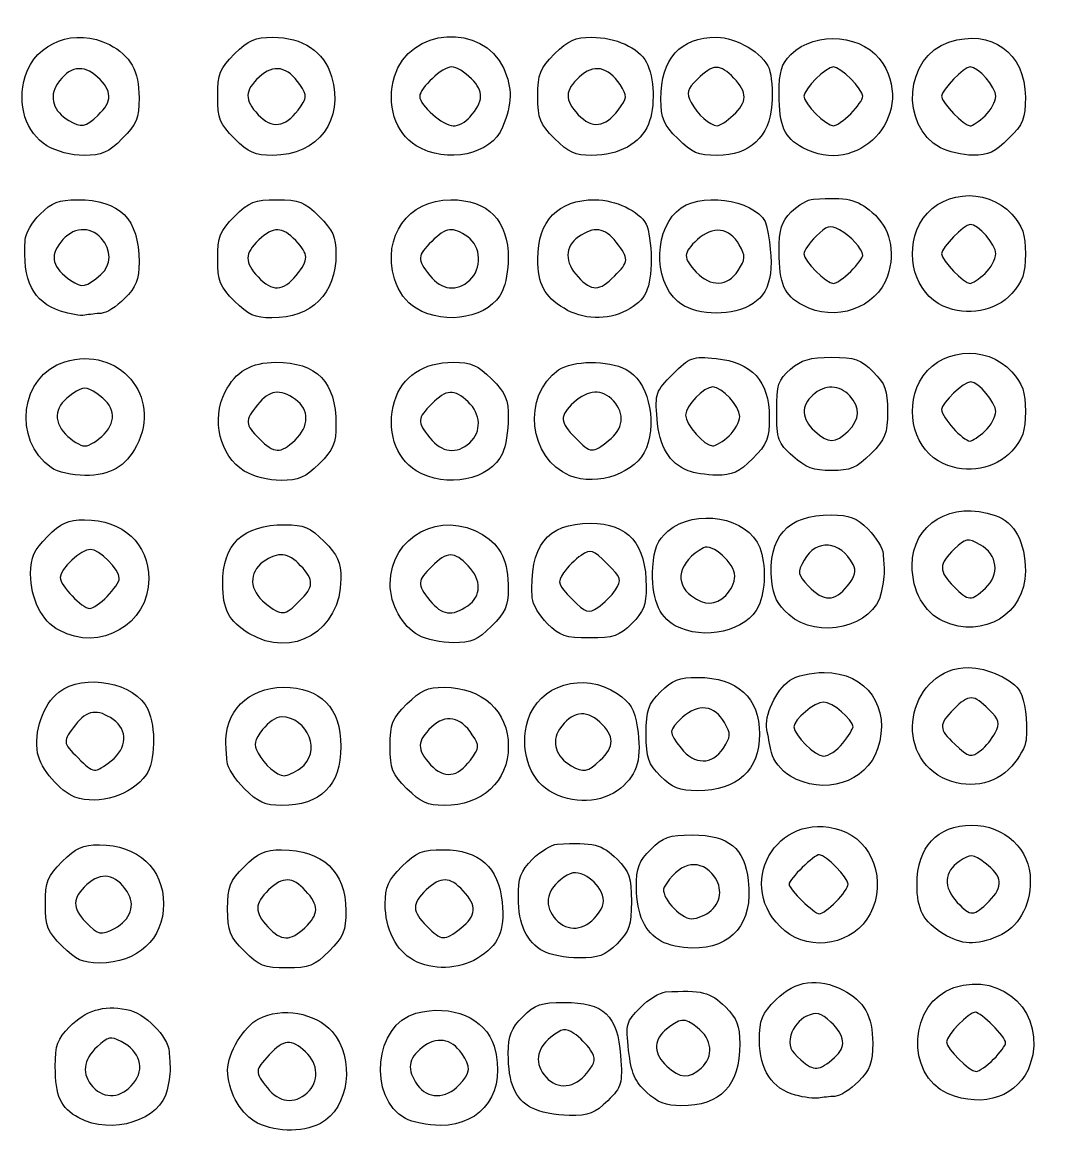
# Model space of a CAD drawing. Extents: x -1 to 2559, y 1 to 1442.
# Drawn here: x 2087.2 to 2364.6, y 439.9 to 741.4 of the extents above; entities that cross this region are included whole.
import ezdxf

# ---------------------------------------------------------------- set-up
doc = ezdxf.new("R2010")
doc.units = 0
doc.layers.get('0').update_dxf_attribs({"linetype": 'CONTINUOUS'})
doc.layers.add('IMAGE', color=7, linetype='CONTINUOUS')

# ---------------------------------------------------------------- blocks, each defined once
blk = doc.blocks.new('wave')
at = {"layer": 'IMAGE', "color": 7}
for points in [[(1258.97, -892.36), (1258.97, -892.36)], [(1345.63, -892.36), (1345.63, -892.36)], [(1204.81, -893.72), (1204.81, -893.72)], [(1305.49, -894.28), (1305.49, -894.28)], [(1376.81, -893.72), (1376.81, -893.72)], [(1408.62, -893.34), (1408.62, -893.34)], [(1444.98, -893.9), (1444.98, -893.9)], [(1241.76, -900.08), (1241.76, -900.08)], [(1328.43, -900.08), (1328.43, -900.08)], [(1361.76, -900.08), (1361.76, -900.08)], [(1190.97, -902.01), (1190.97, -902.01)], [(1290.97, -902.01), (1290.97, -902.01)], [(1395.6, -902.54), (1395.6, -902.54)], [(1432.91, -902.53), (1432.91, -902.53)], [(1205.56, -936.87), (1205.56, -936.87)], [(1258.47, -937.1), (1258.47, -937.1)], [(1378.12, -935.8), (1378.12, -935.8)], [(1408.62, -936.01), (1408.62, -936.01)], [(1444.98, -936.56), (1444.98, -936.56)], [(1305.46, -938.41), (1305.46, -938.41)], [(1241.76, -944.08), (1241.76, -944.08)], [(1290.97, -946.01), (1290.97, -946.01)], [(1330.98, -946.02), (1330.98, -946.02)], [(1361.8, -944.2), (1361.8, -944.2)], [(1395.6, -945.2), (1395.6, -945.2)], [(1433.65, -945.4), (1433.65, -945.4)], [(1194.67, -946.78), (1194.67, -946.78)], [(1407.9, -979.28), (1407.9, -979.28)], [(1444.98, -979.23), (1444.98, -979.23)], [(1206.46, -980.06), (1206.46, -980.06)], [(1258.14, -981.72), (1258.14, -981.72)], [(1305.46, -982.41), (1305.46, -982.41)], [(1343.05, -981.85), (1343.05, -981.85)], [(1375.65, -980.56), (1375.65, -980.56)], [(1392.92, -986.06), (1392.92, -986.06)], [(1433.65, -988.07), (1433.65, -988.07)], [(1192.19, -989.2), (1192.19, -989.2)], [(1244.4, -990.07), (1244.4, -990.07)], [(1290.97, -990.01), (1290.97, -990.01)], [(1332.56, -991.34), (1332.56, -991.34)], [(1364.56, -990.02), (1364.56, -990.02)], [(1207.29, -1024.01), (1207.29, -1024.01)], [(1344.94, -1022.22), (1344.94, -1022.22)], [(1374.79, -1023.74), (1374.79, -1023.74)], [(1259.29, -1025.34), (1259.29, -1025.34)], [(1391.83, -1028.95), (1391.83, -1028.95)], [(1433.65, -1030.73), (1433.65, -1030.73)], [(1194.25, -1033.2), (1194.25, -1033.2)], [(1245.65, -1034.02), (1245.65, -1034.02)], [(1326.46, -1031.39), (1326.46, -1031.39)], [(1361.08, -1031.95), (1361.08, -1031.95)], [(1291.58, -1034.53), (1291.58, -1034.53)], [(1406.47, -1063.77), (1406.47, -1063.77)], [(1208.38, -1068.52), (1208.38, -1068.52)], [(1305.63, -1068.36), (1305.63, -1068.36)], [(1340.81, -1068.38), (1340.81, -1068.38)], [(1259.6, -1070.54), (1259.6, -1070.54)], [(1357.13, -1072.72), (1357.13, -1072.72)], [(1392.27, -1072.65), (1392.27, -1072.65)], [(1433.49, -1073.12), (1433.49, -1073.12)], [(1244.43, -1076.08), (1244.43, -1076.08)], [(1288.43, -1076.08), (1288.43, -1076.08)], [(1198.56, -1078.34), (1198.56, -1078.34)], [(1326.96, -1076.67), (1326.96, -1076.67)], [(1370.79, -1109.08), (1370.79, -1109.08)], [(1404.62, -1106.68), (1404.62, -1106.68)], [(1446.05, -1106.58), (1446.05, -1106.58)], [(1339.73, -1110.53), (1339.73, -1110.53)], [(1209.29, -1113.92), (1209.29, -1113.92)], [(1260.81, -1113.72), (1260.81, -1113.72)], [(1303.05, -1113.85), (1303.05, -1113.85)], [(1390.75, -1114.57), (1390.75, -1114.57)], [(1433.65, -1115.35), (1433.65, -1115.35)], [(1357.38, -1117.42), (1357.38, -1117.42)], [(1195.1, -1118.75), (1195.1, -1118.75)], [(1244.43, -1120.08), (1244.43, -1120.08)], [(1325.38, -1120.09), (1325.38, -1120.09)], [(1290.25, -1122.53), (1290.25, -1122.53)], [(1404.23, -1148.87), (1404.23, -1148.87)], [(1447.29, -1149.34), (1447.29, -1149.34)], [(1337.16, -1153.07), (1337.16, -1153.07)], [(1368.12, -1151.74), (1368.12, -1151.74)], [(1214.4, -1155.86), (1214.4, -1155.86)], [(1261.46, -1158.41), (1261.46, -1158.41)], [(1353.32, -1158.28), (1353.32, -1158.28)], [(1393.65, -1159.06), (1393.65, -1159.06)], [(1434.85, -1158.61), (1434.85, -1158.61)], [(1322.17, -1162.49), (1322.17, -1162.49)], [(1199.6, -1165.2), (1199.6, -1165.2)], [(1247.07, -1166.07), (1247.07, -1166.07)], [(1288.04, -1165.42), (1288.04, -1165.42)]]:
    blk.add_lwpolyline(points, close=True, dxfattribs=at)
for points in [[(1344.62, -937.34), (1344.62, -937.34)], [(1407.77, -1021.14), (1407.77, -1021.14)], [(1445.06, -1021.83), (1445.06, -1021.83)], [(1304.93, -1026.54), (1304.93, -1026.54)], [(1374.12, -1065.13), (1374.12, -1065.13)], [(1444.01, -1065.57), (1444.01, -1065.57)], [(1302.51, -1156.36), (1302.51, -1156.36)]]:
    blk.add_lwpolyline(points, dxfattribs=at)
for points in [[(1185.09, -883.22), (1187.85, -874), (1198.74, -869.88), (1207.88, -874.61)], [(1285.09, -883.22), (1289.06, -869.98), (1309.02, -868.57), (1314.64, -881.12)], [(1392.41, -877.31), (1399.13, -870.59), (1412.55, -871.91), (1417.33, -879.75)], [(1435.21, -873.95), (1446.63, -870.19), (1455.9, -876.86), (1455.9, -888.85)], [(1241.76, -877.15), (1245.53, -873.38), (1247.27, -872.62), (1252.1, -872.62)], [(1252.1, -872.62), (1260.23, -872.63), (1266.01, -876.47), (1268.03, -883.22)], [(1328.43, -877.15), (1332.13, -873.45), (1333.98, -872.62), (1338.5, -872.62)], [(1338.5, -872.62), (1344.9, -872.62), (1351.19, -875.48), (1353.25, -879.32)], [(1357.23, -889.35), (1357.23, -878.41), (1362.45, -872.61), (1372.29, -872.62)], [(1372.29, -872.62), (1377.67, -872.63), (1384.92, -876.97), (1386.5, -881.12)], [(1432.91, -902.53), (1421.78, -896.49), (1423.28, -877.89), (1435.21, -873.95)], [(1207.88, -874.61), (1213.6, -877.57), (1215.9, -881.7), (1215.9, -889.05)], [(1237.23, -888.62), (1237.23, -882.51), (1237.77, -881.14), (1241.76, -877.15)], [(1323.9, -888.62), (1323.9, -882.51), (1324.44, -881.14), (1328.43, -877.15)], [(1204.68, -883.39), (1200.88, -879.82), (1196.9, -880.52), (1193.77, -885.29)], [(1259.47, -885.46), (1256.23, -880.52), (1252.29, -879.78), (1248.45, -883.39)], [(1346.14, -885.46), (1342.9, -880.52), (1338.96, -879.78), (1335.12, -883.39)], [(1353.25, -879.32), (1355.46, -883.44), (1355.73, -891.5), (1353.83, -896.19)], [(1377, -883.7), (1373.3, -879.76), (1371.24, -879.81), (1367.12, -883.94)], [(1389.23, -887.98), (1389.23, -881.87), (1389.81, -879.91), (1392.41, -877.31)], [(1417.33, -879.75), (1426.17, -894.25), (1410.53, -910.64), (1395.6, -902.54)], [(1190.97, -902.01), (1185.23, -898.51), (1182.82, -890.81), (1185.09, -883.22)], [(1268.03, -883.22), (1271.56, -894.98), (1264.39, -904.6), (1252.1, -904.61)], [(1290.97, -902.01), (1285.23, -898.51), (1282.82, -890.81), (1285.09, -883.22)], [(1300.56, -880.62), (1298.16, -880.62), (1291.9, -886.4), (1291.9, -888.62)], [(1305.94, -883.88), (1304.15, -882.08), (1301.73, -880.62), (1300.56, -880.62)], [(1314.64, -881.12), (1317.04, -886.47), (1316.96, -890.44), (1314.34, -897.01)], [(1386.5, -881.12), (1387.16, -882.86), (1387.51, -887.19), (1387.27, -890.74)], [(1403.9, -880.62), (1402.01, -880.62), (1395.9, -886.73), (1395.9, -888.62)], [(1411.9, -888.62), (1411.9, -886.73), (1405.78, -880.62), (1403.9, -880.62)], [(1440.92, -880.62), (1439.27, -880.62), (1433.23, -886.9), (1433.23, -888.62)], [(1447.9, -888.62), (1447.9, -886.08), (1443.13, -880.62), (1440.92, -880.62)], [(1193.77, -885.29), (1191.47, -888.8), (1192.72, -892.74), (1196.91, -895.18)], [(1204.81, -893.72), (1208.75, -890.02), (1208.71, -887.18), (1204.68, -883.39)], [(1248.45, -883.39), (1244.46, -887.14), (1244.39, -889.55), (1248.18, -893.59)], [(1258.97, -892.36), (1261.47, -888.99), (1261.5, -888.56), (1259.47, -885.46)], [(1305.49, -894.28), (1309.25, -889.9), (1309.36, -887.3), (1305.94, -883.88)], [(1335.12, -883.39), (1331.12, -887.14), (1331.06, -889.55), (1334.85, -893.59)], [(1345.63, -892.36), (1348.14, -888.99), (1348.17, -888.56), (1346.14, -885.46)], [(1367.12, -883.94), (1364.24, -886.82), (1364.01, -887.67), (1365.4, -890.27)], [(1376.81, -893.72), (1380.66, -890.1), (1380.7, -887.65), (1377, -883.7)], [(1215.9, -889.05), (1215.9, -894.66), (1215.28, -896.17), (1211.36, -900.08)], [(1241.76, -900.08), (1237.77, -896.09), (1237.23, -894.72), (1237.23, -888.62)], [(1291.9, -888.62), (1291.9, -891.01), (1298.25, -896.62), (1300.96, -896.62)], [(1328.43, -900.08), (1324.44, -896.09), (1323.9, -894.72), (1323.9, -888.62)], [(1361.76, -900.08), (1357.91, -896.23), (1357.23, -894.62), (1357.23, -889.35)], [(1395.6, -902.54), (1390.6, -899.82), (1389.23, -896.7), (1389.23, -887.98)], [(1395.9, -888.62), (1395.9, -890.5), (1402.01, -896.62), (1403.9, -896.62)], [(1408.62, -893.34), (1410.42, -891.54), (1411.9, -889.42), (1411.9, -888.62)], [(1433.23, -888.62), (1433.23, -890.33), (1439.27, -896.62), (1440.92, -896.62)], [(1444.98, -893.9), (1446.58, -892.4), (1447.9, -890.03), (1447.9, -888.62)], [(1455.9, -888.85), (1455.9, -894.69), (1455.32, -896.13), (1451.36, -900.08)], [(1248.18, -893.59), (1251.83, -897.47), (1255.47, -897.06), (1258.97, -892.36)], [(1334.85, -893.59), (1338.5, -897.47), (1342.14, -897.06), (1345.63, -892.36)], [(1365.4, -890.27), (1367.13, -893.53), (1370.48, -896.51), (1372.48, -896.57)], [(1387.27, -890.74), (1386.67, -899.57), (1381.27, -904.62), (1372.41, -904.62)], [(1196.91, -895.18), (1200.28, -897.15), (1201.38, -896.94), (1204.81, -893.72)], [(1300.96, -896.62), (1302.35, -896.62), (1304.39, -895.57), (1305.49, -894.28)], [(1372.48, -896.57), (1373.16, -896.6), (1375.11, -895.31), (1376.81, -893.72)], [(1403.9, -896.62), (1404.7, -896.62), (1406.82, -895.14), (1408.62, -893.34)], [(1440.92, -896.62), (1441.55, -896.62), (1443.37, -895.39), (1444.98, -893.9)], [(1314.34, -897.01), (1311.4, -904.39), (1299.16, -907), (1290.97, -902.01)], [(1353.83, -896.19), (1351.72, -901.39), (1345.85, -904.62), (1338.5, -904.62)], [(1211.36, -900.08), (1207.59, -903.85), (1205.85, -904.62), (1201.03, -904.61)], [(1252.1, -904.61), (1247.27, -904.61), (1245.53, -903.85), (1241.76, -900.08)], [(1338.5, -904.62), (1333.98, -904.62), (1332.13, -903.78), (1328.43, -900.08)], [(1372.41, -904.62), (1367.24, -904.62), (1365.6, -903.92), (1361.76, -900.08)], [(1451.36, -900.08), (1447.74, -903.7), (1445.8, -904.61), (1441.7, -904.56)], [(1201.03, -904.61), (1197.64, -904.61), (1193.46, -903.53), (1190.97, -902.01)], [(1441.7, -904.56), (1438.87, -904.53), (1434.92, -903.62), (1432.91, -902.53)], [(1427.25, -923.24), (1431.91, -914.23), (1445.29, -912.79), (1452.23, -920.55)], [(1362.72, -918.79), (1369.32, -914.17), (1384.51, -917.36), (1385.8, -923.64)], [(1392.5, -919.89), (1394.3, -918.09), (1397, -916.54), (1398.5, -916.45)], [(1398.5, -916.45), (1407.76, -915.88), (1410.12, -916.42), (1414.42, -920.03)], [(1189.13, -920.51), (1192.31, -917.33), (1194.15, -916.62), (1199.19, -916.62)], [(1199.19, -916.62), (1210.77, -916.62), (1215.9, -921.78), (1215.9, -933.45)], [(1241.76, -921.15), (1245.76, -917.16), (1247.12, -916.62), (1253.23, -916.62)], [(1253.23, -916.62), (1259.34, -916.62), (1260.7, -917.16), (1264.7, -921.15)], [(1285.09, -938.01), (1281.67, -926.59), (1288.74, -916.63), (1300.3, -916.62)], [(1300.3, -916.62), (1310.45, -916.61), (1315.9, -922.2), (1315.9, -932.62)], [(1323.9, -932.64), (1323.9, -922.26), (1329.34, -916.62), (1339.36, -916.62)], [(1339.36, -916.62), (1344.92, -916.62), (1351.28, -919.65), (1353.19, -923.21)], [(1361.8, -944.2), (1354.88, -938.25), (1355.4, -923.92), (1362.72, -918.79)], [(1185.04, -927.51), (1185.15, -925.81), (1186.98, -922.66), (1189.13, -920.51)], [(1237.23, -932.62), (1237.23, -926.51), (1237.77, -925.14), (1241.76, -921.15)], [(1264.7, -921.15), (1268.4, -924.85), (1269.23, -926.7), (1269.23, -931.22)], [(1389.23, -930.64), (1389.23, -924.48), (1389.81, -922.59), (1392.5, -919.89)], [(1414.42, -920.03), (1419.27, -924.11), (1420.8, -930.5), (1418.56, -937.3)], [(1452.23, -920.55), (1455.19, -923.86), (1455.9, -925.94), (1455.9, -931.28)], [(1205.69, -927.05), (1202.56, -923.59), (1197.88, -924.03), (1194.69, -928.09)], [(1258.33, -927.7), (1254.72, -923.85), (1252.26, -923.81), (1248.32, -927.51)], [(1304.93, -926.69), (1300.87, -923.84), (1298.98, -924.07), (1295.17, -927.89)], [(1345.13, -928.13), (1341.98, -924.12), (1339.11, -923.72), (1334.86, -926.69)], [(1353.19, -923.21), (1353.95, -924.62), (1354.56, -928.85), (1354.56, -932.62)], [(1378.44, -928.8), (1375.85, -924.17), (1371.16, -923.59), (1367.1, -927.41)], [(1385.8, -923.64), (1388.35, -935.97), (1386.99, -942.3), (1381.15, -945.32)], [(1405.55, -924.78), (1402.95, -923.39), (1402.1, -923.62), (1399.22, -926.5)], [(1411.85, -931.68), (1411.78, -929.84), (1408.68, -926.45), (1405.55, -924.78)], [(1433.65, -945.4), (1426.05, -941.97), (1423.01, -931.44), (1427.25, -923.24)], [(1440.92, -923.28), (1439.27, -923.28), (1433.23, -929.56), (1433.23, -931.28)], [(1447.9, -931.28), (1447.9, -928.75), (1443.13, -923.28), (1440.92, -923.28)], [(1194.67, -946.78), (1187.19, -944.3), (1184.37, -938.64), (1185.04, -927.51)], [(1194.69, -928.09), (1191.63, -931.98), (1192.43, -934.97), (1197.46, -938.49)], [(1205.56, -936.87), (1208.5, -934.35), (1208.55, -930.22), (1205.69, -927.05)], [(1248.32, -927.51), (1244.47, -931.13), (1244.42, -933.59), (1248.13, -937.53)], [(1258.47, -937.1), (1261.94, -932.69), (1261.92, -931.53), (1258.33, -927.7)], [(1295.17, -927.89), (1291.19, -931.87), (1291.15, -932.64), (1294.66, -937.1)], [(1305.46, -938.41), (1308.86, -935.33), (1308.59, -929.25), (1304.93, -926.69)], [(1334.86, -926.69), (1331.1, -929.32), (1331.08, -933.57), (1334.8, -937.53)], [(1344.62, -937.34), (1348.6, -933.36), (1348.65, -932.59), (1345.13, -928.13)], [(1367.1, -927.41), (1363.16, -931.11), (1363.12, -932.28), (1366.8, -936.2)], [(1399.22, -926.5), (1397.39, -928.33), (1395.9, -930.48), (1395.9, -931.28)], [(1269.23, -931.22), (1269.23, -942.14), (1262.75, -948.62), (1251.83, -948.62)], [(1378.12, -935.8), (1380.17, -932.67), (1380.2, -931.94), (1378.44, -928.8)], [(1395.6, -945.2), (1390.6, -942.49), (1389.23, -939.37), (1389.23, -930.64)], [(1395.9, -931.28), (1395.9, -933.17), (1402.01, -939.28), (1403.9, -939.28)], [(1433.23, -931.28), (1433.23, -933), (1439.27, -939.28), (1440.92, -939.28)], [(1444.98, -936.56), (1446.58, -935.07), (1447.9, -932.69), (1447.9, -931.28)], [(1455.9, -931.28), (1455.9, -936.63), (1455.19, -938.7), (1452.23, -942.01)], [(1215.9, -933.45), (1215.9, -938.35), (1215.16, -940.22), (1212, -943.39)], [(1241.76, -944.08), (1237.77, -940.09), (1237.23, -938.72), (1237.23, -932.62)], [(1315.9, -932.62), (1315.9, -935.48), (1315.18, -939.4), (1314.3, -941.32)], [(1330.98, -946.02), (1325.59, -942.73), (1323.9, -939.52), (1323.9, -932.64)], [(1354.56, -932.62), (1354.56, -940.83), (1353.09, -943.93), (1347.92, -946.6)], [(1408.62, -936.01), (1410.42, -934.21), (1411.88, -932.26), (1411.85, -931.68)], [(1197.46, -938.49), (1200.41, -940.56), (1201.53, -940.34), (1205.56, -936.87)], [(1248.13, -937.53), (1251.92, -941.56), (1255.06, -941.43), (1258.47, -937.1)], [(1294.66, -937.1), (1297.82, -941.12), (1301.92, -941.61), (1305.46, -938.41)], [(1334.8, -937.53), (1338.48, -941.46), (1340.55, -941.42), (1344.62, -937.34)], [(1366.8, -936.2), (1370.67, -940.32), (1375.26, -940.16), (1378.12, -935.8)], [(1418.56, -937.3), (1415.69, -945.98), (1404.27, -949.91), (1395.6, -945.2)], [(1403.9, -939.28), (1404.7, -939.28), (1406.82, -937.81), (1408.62, -936.01)], [(1440.92, -939.28), (1441.55, -939.28), (1443.37, -938.06), (1444.98, -936.56)], [(1290.97, -946.01), (1288.08, -944.25), (1286.19, -941.67), (1285.09, -938.01)], [(1212, -943.39), (1209.86, -945.53), (1207.01, -947.33), (1205.67, -947.38)], [(1314.3, -941.32), (1311.04, -948.48), (1299, -950.9), (1290.97, -946.01)], [(1452.23, -942.01), (1447.84, -946.93), (1440.14, -948.33), (1433.65, -945.4)], [(1251.83, -948.62), (1247.31, -948.62), (1245.46, -947.78), (1241.76, -944.08)], [(1347.92, -946.6), (1342.61, -949.35), (1336.08, -949.12), (1330.98, -946.02)], [(1381.15, -945.32), (1375.23, -948.39), (1366.04, -947.85), (1361.8, -944.2)], [(1201.21, -947.89), (1200.1, -948.11), (1197.16, -947.61), (1194.67, -946.78)], [(1205.67, -947.38), (1204.33, -947.44), (1202.32, -947.67), (1201.21, -947.89)], [(1427.25, -965.91), (1431.91, -956.9), (1445.29, -955.46), (1452.23, -963.22)], [(1195.83, -960.48), (1210.51, -956.08), (1222.2, -969.81), (1215.24, -983.27)], [(1192.19, -989.2), (1181.48, -981.7), (1183.72, -964.11), (1195.83, -960.48)], [(1239.22, -968.63), (1242.08, -963.1), (1246.33, -960.62), (1252.93, -960.62)], [(1252.93, -960.62), (1264.1, -960.62), (1269.23, -965.92), (1269.23, -977.48)], [(1285.09, -971.22), (1287.11, -964.47), (1292.9, -960.63), (1301.03, -960.62)], [(1301.03, -960.62), (1305.85, -960.62), (1307.59, -961.38), (1311.36, -965.15)], [(1329.52, -962.7), (1333.25, -960.08), (1342.85, -960.01), (1347.77, -962.55)], [(1360.43, -963.81), (1365.04, -959.21), (1365.66, -958.98), (1372.18, -959.61)], [(1372.18, -959.61), (1381.8, -960.54), (1386.56, -965.78), (1386.56, -975.44)], [(1392.3, -962.5), (1395.28, -959.94), (1397.55, -959.28), (1403.41, -959.28)], [(1403.41, -959.28), (1409.77, -959.28), (1411.3, -959.81), (1414.67, -963.18)], [(1332.56, -991.34), (1321.34, -986.7), (1319.53, -969.69), (1329.52, -962.7)], [(1347.77, -962.55), (1353.54, -965.53), (1356.25, -976.01), (1353.28, -983.83)], [(1356.18, -975.96), (1355.6, -969.02), (1355.8, -968.45), (1360.43, -963.81)], [(1388.56, -973.94), (1388.56, -966.58), (1388.96, -965.38), (1392.3, -962.5)], [(1414.67, -963.18), (1417.97, -966.48), (1418.56, -968.13), (1418.56, -973.98)], [(1452.23, -963.22), (1455.19, -966.53), (1455.9, -968.61), (1455.9, -973.95)], [(1204.46, -969.09), (1201.51, -967.16), (1200.95, -967.16), (1198, -969.09)], [(1258.27, -970.69), (1254.02, -967.72), (1251.15, -968.12), (1247.99, -972.13)], [(1311.36, -965.15), (1315.19, -968.98), (1315.9, -970.63), (1315.9, -975.75)], [(1371.23, -967.28), (1368.89, -967.28), (1363.9, -972.48), (1363.9, -974.92)], [(1378.56, -975.28), (1378.56, -972.55), (1373.73, -967.28), (1371.23, -967.28)], [(1408.36, -969.72), (1405.61, -966.69), (1401.53, -966.59), (1398.33, -969.49)], [(1433.65, -988.07), (1426.05, -984.64), (1423.01, -974.11), (1427.25, -965.91)], [(1441.16, -965.95), (1439.2, -965.95), (1433.23, -971.59), (1433.23, -973.44)], [(1447.9, -973.95), (1447.9, -971.56), (1443.17, -965.95), (1441.16, -965.95)], [(1198, -969.09), (1193.13, -972.28), (1192.41, -976.24), (1196, -980.06)], [(1206.46, -980.06), (1210.05, -976.24), (1209.33, -972.28), (1204.46, -969.09)], [(1244.4, -990.07), (1237.77, -986.02), (1235.37, -976.08), (1239.22, -968.63)], [(1258.14, -981.72), (1262.04, -978.05), (1262.1, -973.37), (1258.27, -970.69)], [(1304.98, -971.33), (1301.18, -967.79), (1299.15, -967.91), (1295.17, -971.89)], [(1344.36, -971.05), (1341.41, -967.8), (1337.42, -967.98), (1333.65, -971.51)], [(1398.33, -969.49), (1395.09, -972.43), (1395.26, -975.92), (1398.81, -979.23)], [(1407.9, -979.28), (1411.14, -976.04), (1411.29, -972.96), (1408.36, -969.72)], [(1247.99, -972.13), (1244.48, -976.59), (1244.52, -977.36), (1248.5, -981.34)], [(1290.97, -990.01), (1285.23, -986.51), (1282.82, -978.81), (1285.09, -971.22)], [(1295.17, -971.89), (1291.19, -975.87), (1291.15, -976.64), (1294.66, -981.1)], [(1305.46, -982.41), (1308.74, -979.44), (1308.53, -974.65), (1304.98, -971.33)], [(1333.65, -971.51), (1329.7, -975.23), (1329.77, -976.79), (1334.08, -981.1)], [(1343.05, -981.85), (1347.07, -978.69), (1347.56, -974.6), (1344.36, -971.05)], [(1433.23, -973.44), (1433.23, -975.54), (1439.02, -981.95), (1440.92, -981.95)], [(1315.9, -975.75), (1315.9, -979.09), (1315.18, -983.4), (1314.3, -985.32)], [(1364.56, -990.02), (1359.45, -987.93), (1356.8, -983.48), (1356.18, -975.96)], [(1363.9, -974.92), (1363.9, -977.46), (1368.98, -983.28), (1371.21, -983.28)], [(1375.65, -980.56), (1377.25, -979.07), (1378.56, -976.69), (1378.56, -975.28)], [(1386.56, -975.44), (1386.56, -981.37), (1386, -982.78), (1382.03, -986.75)], [(1392.92, -986.06), (1388.89, -982.46), (1388.56, -981.55), (1388.56, -973.94)], [(1418.56, -973.98), (1418.56, -980.05), (1418.02, -981.43), (1414.03, -985.42)], [(1444.98, -979.23), (1446.58, -977.74), (1447.9, -975.36), (1447.9, -973.95)], [(1455.9, -973.95), (1455.9, -979.29), (1455.19, -981.37), (1452.23, -984.68)], [(1269.23, -977.48), (1269.23, -982.6), (1268.52, -984.25), (1264.7, -988.08)], [(1398.81, -979.23), (1402.48, -982.64), (1404.52, -982.66), (1407.9, -979.28)], [(1440.92, -981.95), (1441.55, -981.95), (1443.37, -980.73), (1444.98, -979.23)], [(1196, -980.06), (1197.67, -981.83), (1200.02, -983.28), (1201.23, -983.28)], [(1201.23, -983.28), (1202.44, -983.28), (1204.79, -981.83), (1206.46, -980.06)], [(1248.5, -981.34), (1252.53, -985.37), (1254.19, -985.43), (1258.14, -981.72)], [(1294.66, -981.1), (1297.82, -985.12), (1301.92, -985.61), (1305.46, -982.41)], [(1334.08, -981.1), (1338.31, -985.33), (1338.6, -985.36), (1343.05, -981.85)], [(1371.21, -983.28), (1372.04, -983.28), (1374.04, -982.06), (1375.65, -980.56)], [(1215.24, -983.27), (1212.34, -988.87), (1208.12, -991.28), (1201.23, -991.28)], [(1314.3, -985.32), (1311.04, -992.48), (1299, -994.9), (1290.97, -990.01)], [(1353.28, -983.83), (1350.73, -990.53), (1340.01, -994.42), (1332.56, -991.34)], [(1414.03, -985.42), (1410.19, -989.25), (1408.56, -989.95), (1403.38, -989.95)], [(1452.23, -984.68), (1447.84, -989.59), (1440.14, -991), (1433.65, -988.07)], [(1264.7, -988.08), (1260.93, -991.85), (1259.18, -992.62), (1254.36, -992.61)], [(1382.03, -986.75), (1378.39, -990.39), (1376.48, -991.27), (1372.36, -991.2)], [(1403.38, -989.95), (1398.51, -989.95), (1396.39, -989.16), (1392.92, -986.06)], [(1201.23, -991.28), (1197.88, -991.28), (1193.82, -990.35), (1192.19, -989.2)], [(1254.36, -992.61), (1251.02, -992.61), (1246.8, -991.53), (1244.4, -990.07)], [(1372.36, -991.2), (1369.54, -991.15), (1366.03, -990.62), (1364.56, -990.02)], [(1283.9, -1020.62), (1283.9, -1007.78), (1297.69, -1000.44), (1308.93, -1007.29)], [(1359.09, -1006.4), (1366.52, -1000.01), (1380.82, -1002.52), (1383.96, -1010.77)], [(1425.23, -1015.65), (1425.23, -1004.38), (1435.89, -997.96), (1447.74, -1002.09)], [(1191.1, -1007.82), (1194.8, -1004.12), (1196.65, -1003.28), (1201.16, -1003.28)], [(1201.16, -1003.28), (1211.51, -1003.28), (1218.56, -1009.77), (1218.56, -1019.28)], [(1387.23, -1019.95), (1386.11, -1007.86), (1391.37, -1001.95), (1403.27, -1001.95)], [(1403.27, -1001.95), (1408.31, -1001.95), (1410.15, -1002.66), (1413.33, -1005.85)], [(1447.74, -1002.09), (1453.01, -1003.93), (1455.9, -1009.28), (1455.9, -1017.2)], [(1238.56, -1020.64), (1238.56, -1009.75), (1243.97, -1004.62), (1255.43, -1004.62)], [(1255.43, -1004.62), (1260.55, -1004.62), (1262.2, -1005.32), (1266.03, -1009.15)], [(1322.38, -1024.39), (1321.52, -1010.36), (1326.31, -1004.23), (1338.11, -1004.23)], [(1338.11, -1004.23), (1348.41, -1004.23), (1353.23, -1009.73), (1353.23, -1021.47)], [(1355.04, -1016.07), (1355.37, -1010.89), (1356.22, -1008.87), (1359.09, -1006.4)], [(1413.33, -1005.85), (1415.48, -1007.99), (1417.3, -1010.99), (1417.4, -1012.51)], [(1186.56, -1017.88), (1186.56, -1013.37), (1187.4, -1011.51), (1191.1, -1007.82)], [(1266.03, -1009.15), (1269.73, -1012.85), (1270.56, -1014.7), (1270.56, -1019.22)], [(1308.93, -1007.29), (1313.94, -1010.35), (1315.9, -1014.52), (1315.9, -1022.17)], [(1377.23, -1018.51), (1377.23, -1015.09), (1371.07, -1009.53), (1368.74, -1010.84)], [(1409.27, -1015.36), (1405.81, -1008.9), (1399.26, -1008.33), (1395.97, -1014.21)], [(1443.64, -1010.02), (1440.27, -1008.14), (1439.82, -1008.22), (1436.64, -1011.22)], [(1202.75, -1011.28), (1200.18, -1011.28), (1194.56, -1016.51), (1194.56, -1018.91)], [(1210.56, -1019.1), (1210.56, -1016.73), (1205.12, -1011.28), (1202.75, -1011.28)], [(1259.66, -1015.7), (1256.27, -1012.09), (1253.62, -1011.83), (1249.53, -1014.69)], [(1305, -1015.7), (1301.31, -1011.78), (1299.24, -1011.81), (1295.17, -1015.89)], [(1335.62, -1012.91), (1334.05, -1013.95), (1331.9, -1016.1), (1330.86, -1017.68)], [(1342.67, -1015.18), (1338.84, -1011.35), (1338.25, -1011.16), (1335.62, -1012.91)], [(1368.74, -1010.84), (1362.05, -1014.61), (1360.61, -1020.43), (1365.53, -1023.87)], [(1383.96, -1010.77), (1385.7, -1015.35), (1385.56, -1022.44), (1383.64, -1026.65)], [(1417.4, -1012.51), (1417.49, -1014.04), (1417.62, -1016.03), (1417.68, -1016.95)], [(1436.64, -1011.22), (1432.39, -1015.21), (1432.36, -1017.2), (1436.5, -1021.34)], [(1445.06, -1021.83), (1449.05, -1018.1), (1448.4, -1012.69), (1443.64, -1010.02)], [(1249.53, -1014.69), (1245.51, -1017.51), (1245.75, -1022.45), (1250.08, -1025.85)], [(1259.29, -1025.34), (1263.31, -1021.32), (1263.38, -1019.65), (1259.66, -1015.7)], [(1295.17, -1015.89), (1291.19, -1019.87), (1291.15, -1020.64), (1294.66, -1025.1)], [(1304.93, -1026.54), (1308.69, -1023.91), (1308.72, -1019.66), (1305, -1015.7)], [(1344.94, -1022.22), (1346.68, -1019.59), (1346.5, -1019.01), (1342.67, -1015.18)], [(1395.97, -1014.21), (1394.09, -1017.58), (1394.17, -1018.02), (1397.16, -1021.21)], [(1407.77, -1021.14), (1409.74, -1018.63), (1410.16, -1017.02), (1409.27, -1015.36)], [(1433.65, -1030.73), (1428.51, -1028.41), (1425.23, -1022.54), (1425.23, -1015.65)], [(1194.25, -1033.2), (1189.49, -1030.61), (1186.56, -1024.78), (1186.56, -1017.88)], [(1194.56, -1018.91), (1194.56, -1021.08), (1200.49, -1027.28), (1202.56, -1027.28)], [(1330.86, -1017.68), (1329.11, -1020.31), (1329.3, -1020.89), (1333.13, -1024.72)], [(1361.08, -1031.95), (1356.54, -1029.48), (1354.53, -1024.18), (1355.04, -1016.07)], [(1374.79, -1023.74), (1376.13, -1022.53), (1377.23, -1020.17), (1377.23, -1018.51)], [(1417.68, -1016.95), (1417.75, -1017.87), (1417.39, -1020.57), (1416.88, -1022.95)], [(1455.9, -1017.2), (1455.9, -1028.77), (1444.57, -1035.66), (1433.65, -1030.73)], [(1218.56, -1019.28), (1218.56, -1031.61), (1205.31, -1039.2), (1194.25, -1033.2)], [(1207.29, -1024.01), (1209.09, -1022.21), (1210.56, -1020), (1210.56, -1019.1)], [(1245.65, -1034.02), (1240.26, -1030.73), (1238.56, -1027.52), (1238.56, -1020.64)], [(1270.56, -1019.22), (1270.56, -1033.35), (1257.39, -1041.17), (1245.65, -1034.02)], [(1291.58, -1034.53), (1287.16, -1032.13), (1283.9, -1026.22), (1283.9, -1020.62)], [(1353.23, -1021.47), (1353.23, -1026.34), (1352.49, -1028.23), (1349.33, -1031.39)], [(1391.83, -1028.95), (1388.83, -1026.27), (1387.59, -1023.85), (1387.23, -1019.95)], [(1397.16, -1021.21), (1401.23, -1025.54), (1404.32, -1025.52), (1407.77, -1021.14)], [(1436.5, -1021.34), (1440.49, -1025.33), (1441.25, -1025.37), (1445.06, -1021.83)], [(1202.56, -1027.28), (1203.36, -1027.28), (1205.49, -1025.81), (1207.29, -1024.01)], [(1315.9, -1022.17), (1315.9, -1026.51), (1315.02, -1028.43), (1311.36, -1032.08)], [(1326.46, -1031.39), (1324.32, -1029.24), (1322.48, -1026.09), (1322.38, -1024.39)], [(1333.13, -1024.72), (1336.96, -1028.55), (1337.54, -1028.74), (1340.17, -1026.99)], [(1340.17, -1026.99), (1341.74, -1025.94), (1343.89, -1023.8), (1344.94, -1022.22)], [(1365.53, -1023.87), (1369.32, -1026.53), (1371.75, -1026.5), (1374.79, -1023.74)], [(1416.88, -1022.95), (1414.89, -1032.33), (1399.7, -1035.97), (1391.83, -1028.95)], [(1250.08, -1025.85), (1254.54, -1029.36), (1255.31, -1029.32), (1259.29, -1025.34)], [(1294.66, -1025.1), (1297.82, -1029.11), (1300.68, -1029.52), (1304.93, -1026.54)], [(1383.64, -1026.65), (1380.57, -1033.38), (1368.8, -1036.14), (1361.08, -1031.95)], [(1311.36, -1032.08), (1307.57, -1035.88), (1305.89, -1036.61), (1301.03, -1036.56)], [(1337.9, -1035.28), (1331.34, -1035.28), (1329.85, -1034.77), (1326.46, -1031.39)], [(1349.33, -1031.39), (1345.94, -1034.77), (1344.45, -1035.28), (1337.9, -1035.28)], [(1301.03, -1036.56), (1297.84, -1036.53), (1293.59, -1035.62), (1291.58, -1034.53)], [(1194.17, -1049.97), (1200.95, -1044.64), (1215, -1047.33), (1218.3, -1054.58)], [(1321.18, -1057.6), (1324.07, -1047.93), (1336.33, -1044.25), (1345.37, -1050.33)], [(1357.13, -1049.85), (1360.31, -1046.66), (1362.15, -1045.95), (1367.19, -1045.95)], [(1367.19, -1045.95), (1377.91, -1045.95), (1383.9, -1051.45), (1383.9, -1061.28)], [(1392.05, -1046.79), (1393.85, -1045.53), (1397.79, -1044.62), (1401.42, -1044.62)], [(1401.42, -1044.62), (1412.96, -1044.62), (1419.59, -1054.09), (1415.89, -1065.3)], [(1433.49, -1073.12), (1419.4, -1065.95), (1424.75, -1043.28), (1440.54, -1043.28)], [(1440.54, -1043.28), (1445.54, -1043.28), (1452.79, -1046.64), (1454.44, -1049.72)], [(1239.45, -1064.28), (1238.82, -1055.38), (1245.5, -1048.63), (1254.96, -1048.62)], [(1254.96, -1048.62), (1265.11, -1048.61), (1270.56, -1054.2), (1270.56, -1064.62)], [(1288.43, -1053.15), (1292.13, -1049.45), (1293.98, -1048.62), (1298.5, -1048.62)], [(1298.5, -1048.62), (1308.84, -1048.62), (1315.9, -1055.1), (1315.9, -1064.62)], [(1385.89, -1060.07), (1385.14, -1056.41), (1388.43, -1049.32), (1392.05, -1046.79)], [(1188.45, -1066.47), (1187.37, -1060.71), (1189.94, -1053.3), (1194.17, -1049.97)], [(1345.37, -1050.33), (1349, -1052.78), (1350.08, -1054.56), (1350.81, -1059.33)], [(1353.23, -1061.28), (1353.23, -1054.73), (1353.74, -1053.24), (1357.13, -1049.85)], [(1446.01, -1054.61), (1441.87, -1050.46), (1440.6, -1050.46), (1436.5, -1054.55)], [(1454.44, -1049.72), (1455.85, -1052.35), (1456.45, -1057.17), (1456.08, -1062.93)], [(1208.93, -1057.36), (1204.68, -1054.38), (1201.82, -1054.78), (1198.66, -1058.8)], [(1218.3, -1054.58), (1220.54, -1059.49), (1220.29, -1068.8), (1217.82, -1072.33)], [(1283.9, -1064.62), (1283.9, -1058.51), (1284.44, -1057.14), (1288.43, -1053.15)], [(1340.68, -1058.06), (1336.88, -1054.49), (1332.9, -1055.18), (1329.77, -1059.96)], [(1374.44, -1058.13), (1371.85, -1053.5), (1367.16, -1052.93), (1363.1, -1056.74)], [(1401.23, -1052.62), (1398.84, -1052.62), (1393.23, -1057.34), (1393.23, -1059.35)], [(1409.23, -1059.35), (1409.23, -1057.34), (1403.62, -1052.62), (1401.23, -1052.62)], [(1436.5, -1054.55), (1432.36, -1058.69), (1432.4, -1059.97), (1436.76, -1064.01)], [(1447.73, -1060.94), (1449.12, -1058.33), (1448.89, -1057.49), (1446.01, -1054.61)], [(1208.38, -1068.52), (1212.71, -1065.12), (1212.95, -1060.17), (1208.93, -1057.36)], [(1254.36, -1056.62), (1253.11, -1056.62), (1250.86, -1058.18), (1249.36, -1060.09)], [(1259.6, -1070.54), (1265.46, -1066.44), (1261.77, -1056.62), (1254.36, -1056.62)], [(1306.14, -1061.46), (1302.9, -1056.52), (1298.96, -1055.78), (1295.12, -1059.39)], [(1326.96, -1076.67), (1321.4, -1073.28), (1318.92, -1065.12), (1321.18, -1057.6)], [(1340.81, -1068.38), (1344.75, -1064.68), (1344.71, -1061.85), (1340.68, -1058.06)], [(1363.1, -1056.74), (1359.21, -1060.4), (1359.19, -1060.69), (1362.66, -1065.1)], [(1374.12, -1065.13), (1376.17, -1062), (1376.2, -1061.28), (1374.44, -1058.13)], [(1198.66, -1058.8), (1195.16, -1063.25), (1195.18, -1063.54), (1199.41, -1067.77)], [(1249.36, -1060.09), (1247.11, -1062.95), (1246.89, -1064.08), (1248.14, -1066.43)], [(1295.12, -1059.39), (1291.12, -1063.14), (1291.06, -1065.55), (1294.85, -1069.59)], [(1329.77, -1059.96), (1327.47, -1063.47), (1328.72, -1067.41), (1332.91, -1069.85)], [(1350.81, -1059.33), (1352.11, -1067.77), (1350.96, -1072.04), (1346.36, -1075.91)], [(1387.19, -1066.32), (1386.75, -1064.28), (1386.17, -1061.47), (1385.89, -1060.07)], [(1393.23, -1059.35), (1393.23, -1061.57), (1399, -1067.28), (1401.23, -1067.28)], [(1406.47, -1063.77), (1407.99, -1061.84), (1409.23, -1059.85), (1409.23, -1059.35)], [(1444.01, -1065.57), (1445.18, -1064.68), (1446.85, -1062.6), (1447.73, -1060.94)], [(1305.63, -1068.36), (1308.14, -1064.99), (1308.17, -1064.56), (1306.14, -1061.46)], [(1357.13, -1072.72), (1353.74, -1069.33), (1353.23, -1067.84), (1353.23, -1061.28)], [(1383.9, -1061.28), (1383.9, -1071.12), (1377.91, -1076.62), (1367.19, -1076.62)], [(1401.23, -1067.28), (1402.59, -1067.28), (1404.95, -1065.7), (1406.47, -1063.77)], [(1436.76, -1064.01), (1440.77, -1067.73), (1441.11, -1067.8), (1444.01, -1065.57)], [(1456.08, -1062.93), (1455.98, -1064.57), (1454.25, -1067.75), (1452.23, -1070.01)], [(1198.56, -1078.34), (1194.5, -1076.87), (1189.24, -1070.69), (1188.45, -1066.47)], [(1239.73, -1068.75), (1239.64, -1067.21), (1239.51, -1065.2), (1239.45, -1064.28)], [(1248.14, -1066.43), (1249.85, -1069.62), (1253.19, -1072.51), (1255.27, -1072.57)], [(1270.56, -1064.62), (1270.56, -1075.2), (1265.13, -1080.62), (1254.5, -1080.62)], [(1288.43, -1076.08), (1284.44, -1072.09), (1283.9, -1070.72), (1283.9, -1064.62)], [(1315.9, -1064.62), (1315.9, -1074.13), (1308.84, -1080.62), (1298.5, -1080.62)], [(1362.66, -1065.1), (1366.27, -1069.69), (1371.13, -1069.7), (1374.12, -1065.13)], [(1392.27, -1072.65), (1389.67, -1071.07), (1387.66, -1068.56), (1387.19, -1066.32)], [(1415.89, -1065.3), (1412.88, -1074.41), (1401.14, -1078.06), (1392.27, -1072.65)], [(1199.41, -1067.77), (1203.64, -1072), (1203.93, -1072.02), (1208.38, -1068.52)], [(1244.43, -1076.08), (1241.94, -1073.59), (1239.82, -1070.29), (1239.73, -1068.75)], [(1294.85, -1069.59), (1298.5, -1073.47), (1302.14, -1073.06), (1305.63, -1068.36)], [(1332.91, -1069.85), (1336.28, -1071.81), (1337.38, -1071.61), (1340.81, -1068.38)], [(1452.23, -1070.01), (1447.64, -1075.15), (1439.98, -1076.42), (1433.49, -1073.12)], [(1217.82, -1072.33), (1213.91, -1077.9), (1205, -1080.68), (1198.56, -1078.34)], [(1255.27, -1072.57), (1256.02, -1072.6), (1257.97, -1071.68), (1259.6, -1070.54)], [(1367.19, -1076.62), (1362.15, -1076.62), (1360.31, -1075.9), (1357.13, -1072.72)], [(1254.5, -1080.62), (1249.98, -1080.62), (1248.13, -1079.78), (1244.43, -1076.08)], [(1298.5, -1080.62), (1293.98, -1080.62), (1292.13, -1079.78), (1288.43, -1076.08)], [(1346.36, -1075.91), (1341.37, -1080.11), (1333.13, -1080.43), (1326.96, -1076.67)], [(1390.75, -1114.57), (1376.61, -1102.67), (1388.38, -1081.5), (1405.91, -1087.29)], [(1405.91, -1087.29), (1414.61, -1090.16), (1418.46, -1101.13), (1413.87, -1109.99)], [(1426.56, -1101.97), (1426.56, -1091.86), (1432.02, -1085.95), (1441.36, -1085.95)], [(1441.36, -1085.95), (1450.32, -1085.95), (1457.23, -1092.49), (1457.23, -1100.98)], [(1195.1, -1095.82), (1198.8, -1092.12), (1200.65, -1091.28), (1205.16, -1091.28)], [(1205.16, -1091.28), (1215.51, -1091.28), (1222.56, -1097.77), (1222.56, -1107.28)], [(1322.46, -1095.18), (1324.6, -1093.04), (1327.6, -1091.21), (1329.13, -1091.12)], [(1329.13, -1091.12), (1338.91, -1090.53), (1341.27, -1091.13), (1345.33, -1095.18)], [(1354.46, -1092.51), (1357.83, -1089.15), (1359.36, -1088.62), (1365.72, -1088.62)], [(1365.72, -1088.62), (1375.56, -1088.62), (1379.87, -1092.13), (1380.87, -1100.97)], [(1244.43, -1097.15), (1248.13, -1093.45), (1249.98, -1092.62), (1254.5, -1092.62)], [(1254.5, -1092.62), (1265.59, -1092.62), (1271.9, -1098.57), (1271.9, -1109.05)], [(1287.1, -1097.15), (1291.06, -1093.18), (1292.48, -1092.62), (1298.41, -1092.62)], [(1298.41, -1092.62), (1308, -1092.62), (1313.31, -1097.39), (1314.22, -1106.83)], [(1350.61, -1102.85), (1350.57, -1097.48), (1351.21, -1095.77), (1354.46, -1092.51)], [(1400.14, -1093.95), (1398.7, -1093.95), (1391.9, -1100.55), (1391.9, -1101.95)], [(1407.9, -1101.95), (1407.9, -1100.19), (1401.84, -1093.95), (1400.14, -1093.95)], [(1444.97, -1096.22), (1441.57, -1093.68), (1441.2, -1093.66), (1437.97, -1095.78)], [(1190.56, -1107.28), (1190.56, -1101.18), (1191.1, -1099.81), (1195.1, -1095.82)], [(1239.9, -1108.62), (1239.9, -1102.51), (1240.44, -1101.14), (1244.43, -1097.15)], [(1282.56, -1107.22), (1282.56, -1102.7), (1283.4, -1100.85), (1287.1, -1097.15)], [(1318.61, -1105.51), (1318.57, -1100.14), (1319.21, -1098.43), (1322.46, -1095.18)], [(1345.33, -1095.18), (1348.72, -1098.57), (1349.23, -1100.06), (1349.23, -1106.62)], [(1371.02, -1099.05), (1367.15, -1094.78), (1361.75, -1096.34), (1358.12, -1102.79)], [(1437.97, -1095.78), (1433.79, -1098.52), (1433.59, -1102.74), (1437.46, -1106.86)], [(1446.05, -1106.58), (1450.08, -1102.56), (1449.79, -1099.82), (1444.97, -1096.22)], [(1212.69, -1103.96), (1209.56, -1099.18), (1205.58, -1098.49), (1201.78, -1102.06)], [(1261, -1103.7), (1257.38, -1099.85), (1254.93, -1099.81), (1250.98, -1103.51)], [(1303.66, -1103.7), (1300.05, -1099.85), (1297.59, -1099.81), (1293.65, -1103.51)], [(1336.51, -1099.5), (1334.01, -1098.36), (1332.75, -1098.61), (1329.99, -1100.78)], [(1341.01, -1104.01), (1340.24, -1102.3), (1338.21, -1100.28), (1336.51, -1099.5)], [(1370.79, -1109.08), (1373.82, -1106.33), (1373.92, -1102.25), (1371.02, -1099.05)], [(1201.78, -1102.06), (1197.8, -1105.79), (1197.73, -1108.22), (1201.46, -1112.2)], [(1329.99, -1100.78), (1326.05, -1103.88), (1325.59, -1107.99), (1328.77, -1111.51)], [(1357.38, -1117.42), (1352.82, -1114.9), (1350.66, -1110.25), (1350.61, -1102.85)], [(1358.12, -1102.79), (1356.85, -1105.03), (1362.33, -1111.28), (1365.55, -1111.28)], [(1380.87, -1100.97), (1382.18, -1112.59), (1376.55, -1119.34), (1365.63, -1119.24)], [(1391.9, -1101.95), (1391.9, -1103.35), (1398.7, -1109.95), (1400.14, -1109.95)], [(1404.62, -1106.68), (1406.42, -1104.88), (1407.9, -1102.75), (1407.9, -1101.95)], [(1433.65, -1115.35), (1428.26, -1112.06), (1426.56, -1108.86), (1426.56, -1101.97)], [(1457.23, -1100.98), (1457.23, -1108.05), (1453.9, -1113.8), (1448.52, -1116.05)], [(1209.29, -1113.92), (1213.67, -1111.57), (1215.04, -1107.55), (1212.69, -1103.96)], [(1250.98, -1103.51), (1247.14, -1107.13), (1247.09, -1109.59), (1250.8, -1113.53)], [(1260.81, -1113.72), (1264.66, -1110.1), (1264.7, -1107.65), (1261, -1103.7)], [(1293.65, -1103.51), (1289.72, -1107.2), (1289.76, -1109.27), (1293.84, -1113.34)], [(1303.05, -1113.85), (1307.32, -1110.49), (1307.49, -1107.77), (1303.66, -1103.7)], [(1325.38, -1120.09), (1320.82, -1117.57), (1318.66, -1112.91), (1318.61, -1105.51)], [(1339.73, -1110.53), (1341.9, -1107.76), (1342.15, -1106.5), (1341.01, -1104.01)], [(1195.1, -1118.75), (1191.1, -1114.76), (1190.56, -1113.39), (1190.56, -1107.28)], [(1222.56, -1107.28), (1222.56, -1116.8), (1215.51, -1123.28), (1205.16, -1123.28)], [(1244.43, -1120.08), (1240.44, -1116.09), (1239.9, -1114.72), (1239.9, -1108.62)], [(1271.9, -1109.05), (1271.9, -1114.66), (1271.28, -1116.17), (1267.36, -1120.08)], [(1290.25, -1122.53), (1285.49, -1119.95), (1282.56, -1114.12), (1282.56, -1107.22)], [(1314.22, -1106.83), (1314.98, -1114.77), (1313.35, -1118.43), (1307.48, -1122.02)], [(1349.23, -1106.62), (1349.23, -1113.17), (1348.72, -1114.66), (1345.33, -1118.05)], [(1365.55, -1111.28), (1367.09, -1111.28), (1369.45, -1110.29), (1370.79, -1109.08)], [(1400.14, -1109.95), (1400.81, -1109.95), (1402.82, -1108.48), (1404.62, -1106.68)], [(1437.46, -1106.86), (1441.11, -1110.75), (1441.91, -1110.72), (1446.05, -1106.58)], [(1201.46, -1112.2), (1204.72, -1115.66), (1205.65, -1115.87), (1209.29, -1113.92)], [(1328.77, -1111.51), (1331.89, -1114.96), (1336.58, -1114.54), (1339.73, -1110.53)], [(1413.87, -1109.99), (1409.66, -1118.14), (1397.79, -1120.49), (1390.75, -1114.57)], [(1250.8, -1113.53), (1254.41, -1117.38), (1256.87, -1117.42), (1260.81, -1113.72)], [(1293.84, -1113.34), (1297.82, -1117.32), (1298.58, -1117.36), (1303.05, -1113.85)], [(1448.52, -1116.05), (1442.4, -1118.61), (1438.71, -1118.43), (1433.65, -1115.35)], [(1345.33, -1118.05), (1342.08, -1121.3), (1340.37, -1121.94), (1335, -1121.9)], [(1365.63, -1119.24), (1362.84, -1119.21), (1359.13, -1118.39), (1357.38, -1117.42)], [(1205.16, -1123.28), (1200.65, -1123.28), (1198.8, -1122.45), (1195.1, -1118.75)], [(1255.9, -1124.62), (1249.79, -1124.62), (1248.42, -1124.08), (1244.43, -1120.08)], [(1267.36, -1120.08), (1263.37, -1124.08), (1262, -1124.62), (1255.9, -1124.62)], [(1335, -1121.9), (1331.46, -1121.88), (1327.13, -1121.06), (1325.38, -1120.09)], [(1307.48, -1122.02), (1302.46, -1125.08), (1295.33, -1125.29), (1290.25, -1122.53)], [(1388.43, -1133.15), (1393.56, -1128.02), (1399.84, -1127.14), (1406.55, -1130.61)], [(1436.55, -1129.95), (1450.02, -1125.51), (1461.68, -1137.14), (1457.24, -1150.6)], [(1358.46, -1131.12), (1368.24, -1130.53), (1370.61, -1131.13), (1374.67, -1135.18)], [(1434.85, -1158.61), (1423.23, -1153.56), (1424.4, -1133.96), (1436.55, -1129.95)], [(1351.65, -1135.33), (1353.87, -1133.1), (1356.94, -1131.21), (1358.46, -1131.12)], [(1383.9, -1144.3), (1383.9, -1138.55), (1384.49, -1137.09), (1388.43, -1133.15)], [(1406.55, -1130.61), (1412.26, -1133.56), (1414.56, -1137.7), (1414.56, -1145.02)], [(1197.06, -1140.58), (1201.56, -1136.08), (1206.17, -1134.66), (1212.49, -1135.85)], [(1212.49, -1135.85), (1217.46, -1136.78), (1223.78, -1143.09), (1224.06, -1147.38)], [(1248.3, -1138.41), (1254.62, -1135.14), (1263.58, -1136.69), (1268.19, -1141.84)], [(1290.85, -1136.88), (1300.53, -1134.28), (1309.72, -1138.16), (1312.02, -1145.83)], [(1319.79, -1137.85), (1323.16, -1134.48), (1324.69, -1133.95), (1331.05, -1133.95)], [(1331.05, -1133.95), (1341.78, -1133.95), (1345.5, -1137.46), (1346.29, -1148.36)], [(1348.48, -1146.99), (1347.64, -1139.75), (1347.8, -1139.17), (1351.65, -1135.33)], [(1374.67, -1135.18), (1377.83, -1138.34), (1378.56, -1140.22), (1378.56, -1145.12)], [(1403.24, -1139.29), (1400.4, -1136.63), (1399.44, -1136.39), (1396.61, -1137.68)], [(1239.9, -1152.29), (1239.9, -1147.61), (1244.17, -1140.54), (1248.3, -1138.41)], [(1288.04, -1165.42), (1277.71, -1159.69), (1279.65, -1139.88), (1290.85, -1136.88)], [(1315.9, -1147.76), (1315.9, -1142.89), (1316.64, -1141), (1319.79, -1137.85)], [(1367.07, -1140.73), (1363.54, -1137.95), (1362.44, -1138.07), (1358.23, -1141.69)], [(1396.61, -1137.68), (1394.79, -1138.51), (1392.9, -1140.82), (1392.4, -1142.8)], [(1404.23, -1148.87), (1407.47, -1146.09), (1407.15, -1142.96), (1403.24, -1139.29)], [(1442.32, -1136.62), (1440.62, -1136.62), (1434.56, -1142.86), (1434.56, -1144.62)], [(1450.56, -1144.86), (1450.56, -1143.28), (1443.9, -1136.62), (1442.32, -1136.62)], [(1193.23, -1151.27), (1193.23, -1145.49), (1193.84, -1143.81), (1197.06, -1140.58)], [(1268.19, -1141.84), (1274.54, -1148.95), (1272.8, -1162.7), (1265.04, -1166.72)], [(1333.68, -1142.36), (1331.34, -1140.8), (1330.52, -1140.94), (1327.44, -1143.36)], [(1338.16, -1146.84), (1337.17, -1145.36), (1335.16, -1143.34), (1333.68, -1142.36)], [(1358.23, -1141.69), (1355.08, -1144.4), (1355.29, -1147.95), (1358.81, -1151.23)], [(1368.12, -1151.74), (1371.59, -1148.6), (1371.15, -1143.94), (1367.07, -1140.73)], [(1211.08, -1144.53), (1208.26, -1143.03), (1207.5, -1143.19), (1204.56, -1145.95)], [(1214.4, -1155.86), (1217.59, -1151.8), (1216.28, -1147.32), (1211.08, -1144.53)], [(1260.98, -1147.33), (1257.12, -1143.74), (1255.09, -1143.9), (1251.17, -1148.14)], [(1303.27, -1147.75), (1300.43, -1143.7), (1296.47, -1143.11), (1292.58, -1146.17)], [(1327.44, -1143.36), (1323.4, -1146.54), (1322.89, -1150.63), (1326.1, -1154.18)], [(1378.56, -1145.12), (1378.56, -1156.5), (1373.41, -1161.95), (1362.65, -1161.95)], [(1393.65, -1159.06), (1387.3, -1157.35), (1383.9, -1152.21), (1383.9, -1144.3)], [(1392.4, -1142.8), (1391.67, -1145.7), (1392.2, -1147.01), (1395.12, -1149.53)], [(1414.56, -1145.02), (1414.56, -1150.39), (1413.9, -1152.15), (1410.67, -1155.39)], [(1434.56, -1144.62), (1434.56, -1146.5), (1440.68, -1152.62), (1442.56, -1152.62)], [(1447.29, -1149.34), (1449.09, -1147.54), (1450.56, -1145.52), (1450.56, -1144.86)], [(1204.56, -1145.95), (1200.7, -1149.58), (1200.31, -1153.39), (1203.44, -1156.84)], [(1224.06, -1147.38), (1224.16, -1148.8), (1224.28, -1150.7), (1224.35, -1151.62)], [(1251.17, -1148.14), (1247.2, -1152.42), (1247.19, -1152.69), (1250.66, -1157.1)], [(1261.46, -1158.41), (1264.74, -1155.44), (1264.53, -1150.65), (1260.98, -1147.33)], [(1292.58, -1146.17), (1288.72, -1149.21), (1288.36, -1152.11), (1291.31, -1156.32)], [(1312.02, -1145.83), (1315.59, -1157.75), (1309.08, -1167.32), (1297.46, -1167.24)], [(1302.51, -1156.36), (1305.75, -1152.89), (1305.87, -1151.46), (1303.27, -1147.75)], [(1322.17, -1162.49), (1317.69, -1160.06), (1315.9, -1155.84), (1315.9, -1147.76)], [(1337.16, -1153.07), (1339.58, -1150), (1339.71, -1149.18), (1338.16, -1146.84)], [(1346.29, -1148.36), (1346.84, -1156.02), (1346.63, -1156.75), (1342.82, -1160.56)], [(1353.32, -1158.28), (1350.16, -1155.35), (1349.19, -1153.09), (1348.48, -1146.99)], [(1199.6, -1165.2), (1194.67, -1162.53), (1193.23, -1159.37), (1193.23, -1151.27)], [(1224.35, -1151.62), (1224.41, -1152.53), (1224.05, -1155.23), (1223.55, -1157.62)], [(1358.81, -1151.23), (1362.35, -1154.53), (1364.89, -1154.67), (1368.12, -1151.74)], [(1395.12, -1149.53), (1398.77, -1152.67), (1399.91, -1152.58), (1404.23, -1148.87)], [(1457.24, -1150.6), (1454.36, -1159.32), (1444.56, -1162.83), (1434.85, -1158.61)], [(1442.56, -1152.62), (1443.36, -1152.62), (1445.49, -1151.14), (1447.29, -1149.34)], [(1247.07, -1166.07), (1243.03, -1163.61), (1239.9, -1157.58), (1239.9, -1152.29)], [(1326.1, -1154.18), (1329.26, -1157.66), (1333.91, -1157.2), (1337.16, -1153.07)], [(1223.55, -1157.62), (1221.81, -1165.84), (1208.52, -1170.05), (1199.6, -1165.2)], [(1203.44, -1156.84), (1206.56, -1160.29), (1211.24, -1159.87), (1214.4, -1155.86)], [(1250.66, -1157.1), (1253.82, -1161.12), (1257.92, -1161.61), (1261.46, -1158.41)], [(1291.31, -1156.32), (1293.96, -1160.11), (1299.01, -1160.13), (1302.51, -1156.36)], [(1410.67, -1155.39), (1408.52, -1157.53), (1405.67, -1159.33), (1404.33, -1159.38)], [(1342.82, -1160.56), (1339.4, -1163.98), (1337.76, -1164.61), (1332.33, -1164.56)], [(1362.65, -1161.95), (1358.63, -1161.95), (1356.27, -1161.02), (1353.32, -1158.28)], [(1399.9, -1159.84), (1398.8, -1160.04), (1395.98, -1159.69), (1393.65, -1159.06)], [(1404.33, -1159.38), (1402.99, -1159.44), (1401, -1159.65), (1399.9, -1159.84)], [(1332.33, -1164.56), (1328.79, -1164.53), (1324.22, -1163.6), (1322.17, -1162.49)], [(1265.04, -1166.72), (1259.92, -1169.36), (1252, -1169.08), (1247.07, -1166.07)], [(1297.46, -1167.24), (1294.03, -1167.21), (1289.8, -1166.39), (1288.04, -1165.42)]]:
    blk.add_open_spline(points, degree=3, dxfattribs=at)

msp = doc.modelspace()

# ---------------------------------------------------------------- block references
at = {"linetype": 'Continuous'}
msp.add_blockref('wave', (902.91, 1609.95), dxfattribs=at)

doc.saveas('drawing.dxf')
